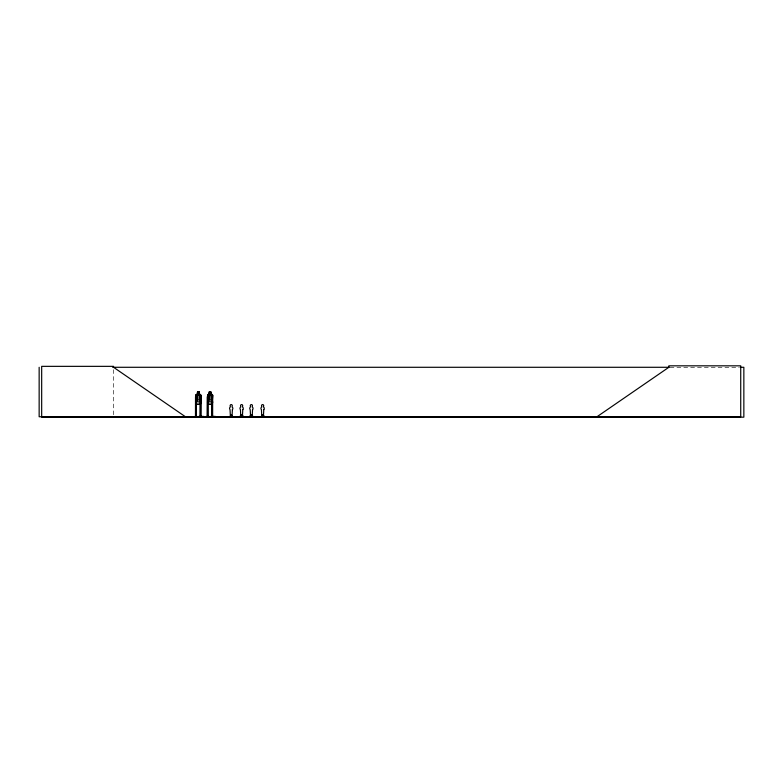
<?xml version="1.0" encoding="UTF-8"?>
<svg xmlns="http://www.w3.org/2000/svg" width="783" height="783" viewBox="0 0 783 783"><rect width="100%" height="100%" fill="white"/><g stroke="black" fill="none" stroke-linecap="round" stroke-linejoin="round"><path stroke-width="0.59" stroke-dasharray="3.92 2.94" d="M670.062 367.286L739.015 367.286M113.555 369.693L113.555 415.548"/><path stroke-width="1.17" d="M196.269 404.331L200.409 404.331L200.937 395.298L200.301 394.515M200.409 404.331L200.996 401.894M208.082 404.331L207.495 401.894L208.024 404.331L212.164 404.331L212.702 395.298L212.144 394.436L210.96 394.436M212.164 404.331L212.761 401.894M192.863 416.693L203.531 416.38M195.995 396.805L195.916 416.752L195.789 395.307L196.347 394.436M195.789 395.307L196.367 394.515L200.36 394.515M207.466 416.752L207.554 395.307L208.102 394.436M207.554 395.307L208.131 394.515L212.124 394.515M231.846 416.742L232.463 415.665L232.267 416.36M232.326 416.742C230.496 417.055 229.556 416.37 230.163 416.36M240.557 416.36L240.361 415.665L240.224 416.742M242.172 416.732L242.72 416.742M242.534 416.752L242.857 415.665L242.661 416.36M261.551 416.36C262.188 416.067 260.093 417.408 264.008 416.752M263.656 416.36L263.851 415.665L263.714 416.742M596.979 416.752L668.858 367.286L668.858 365.827L740.728 365.827L740.728 416.752L39.15 416.752L39.15 367.286M204.598 416.703L215.286 416.38M240.342 416.634L242.857 416.625M250.159 416.634L250.129 415.665L250.325 416.36M252.302 416.752C254.358 416.566 248.632 416.585 250.638 416.634M112.635 367.286L669.23 367.286M740.18 367.286L743.85 367.286L743.85 417.173L41.675 417.173L41.675 366.346L113.555 366.346L113.555 367.286L185.424 416.752M199.264 391.98L197.473 391.98L197.473 394.436M197.531 392.058L199.205 392.058M209.286 392.058L210.96 392.058M196.288 394.436L197.531 394.436M199.205 394.436L200.389 394.436M208.043 394.436L209.286 394.436M212.702 395.298L212.085 394.436M200.888 396.805L200.223 396.805L200.164 416.752M212.643 396.805L211.978 396.805L211.929 416.752M195.73 401.894L196.327 404.331M200.36 404.253L196.308 404.253L195.848 401.885M208.072 404.253L212.124 404.253M200.154 416.027L200.947 416.027L200.937 416.752L200.996 395.298L200.331 394.436M208.004 416.027L207.211 416.027L207.221 416.752L207.28 396.805L207.935 396.805L207.994 416.752M211.909 416.027L212.702 416.027L212.702 416.752M230.682 416.223L231.748 416.223M241.066 416.223L242.143 416.223M262.06 416.223L263.137 416.223M229.967 416.36L232.463 416.36M240.361 416.36L242.857 416.36M250.129 416.36L252.625 416.36M261.356 416.36L263.851 416.36M252.469 416.752C251.363 417.319 253.34 414.736 252.429 416.36M262.98 416.36L262.98 414.902L262.227 414.902L262.227 416.36M258.85 416.752L243.885 416.752M251.764 416.36L251.764 414.902L251 414.902L251 416.36M241.986 416.36L241.986 414.902L241.233 414.902L241.233 416.36M231.602 416.36L231.602 414.902L230.838 414.902L230.838 416.36M212.643 395.337L212.643 416.752M212.457 396.805L212.35 416.752M212.271 416.027L212.252 416.752M212.164 396.805L212.105 416.752M209.286 391.98L208.474 399.917L209.345 401.885L210.96 401.885L211.831 399.917L211.018 391.98L209.227 391.98L209.227 394.436M207.916 416.027L207.808 416.752M207.612 395.346L207.671 416.752M200.702 396.805L200.614 416.752M200.487 416.027L200.517 416.752M200.409 396.805L200.35 416.752M199.205 391.98L199.205 394.515L200.076 395.337L200.076 399.917L199.205 401.885L197.58 401.885L196.719 399.917L197.531 391.98M196.239 416.752L196.239 416.027L195.447 416.027L195.642 416.752M196.053 416.752L196.181 396.805L195.515 396.805L195.466 416.752M232.394 409.587L232.052 415.998L230.388 415.998L230.036 409.587A1.664 1.664 0 0 1 230.388 406.974C228.871 403.695 233.559 403.695 232.052 406.974A1.664 1.664 0 0 1 232.394 409.587M242.789 409.587L242.436 415.998L240.773 415.998L240.43 409.587A1.664 1.664 0 0 1 240.773 406.974C239.265 403.695 243.953 403.695 242.436 406.974A1.664 1.664 0 0 1 242.789 409.587M252.557 409.587L252.214 415.998L250.55 415.998L250.198 409.587A1.664 1.664 0 0 1 250.55 406.974C249.033 403.695 253.721 403.695 252.214 406.974A1.664 1.664 0 0 1 252.557 409.587M263.783 409.587L263.44 415.998L261.776 415.998L261.424 409.587A1.664 1.664 0 0 1 261.776 406.974C260.259 403.695 264.948 403.695 263.44 406.974A1.664 1.664 0 0 1 263.783 409.587M198.911 392.469L197.874 392.469L197.874 393.291L198.911 393.291L198.911 392.469M210.676 392.469L209.629 392.469L209.629 393.291L210.676 393.291L210.676 392.469M199.205 395.337L197.58 395.337L197.58 399.917L199.205 399.917L199.205 395.337M210.96 395.337L209.345 395.337L209.345 399.917L210.96 399.917L210.96 395.337"/></g></svg>
